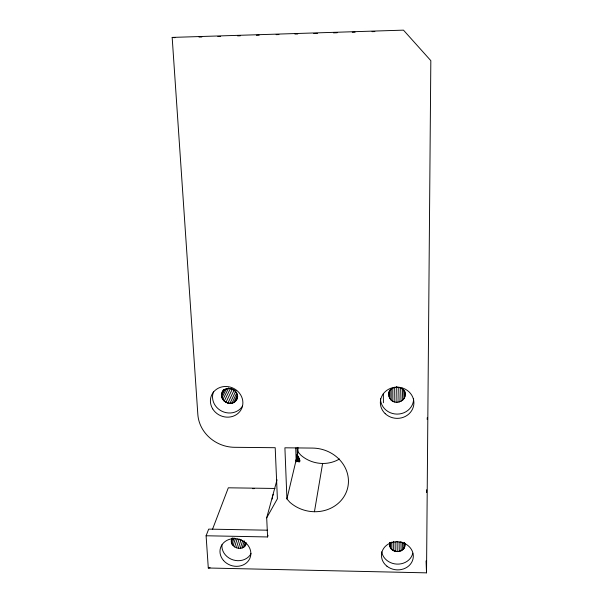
<?xml version="1.0" encoding="UTF-8"?>
<svg xmlns="http://www.w3.org/2000/svg" width="603" height="603" viewBox="0 0 603 603"><rect width="100%" height="100%" fill="white"/><g stroke="black" fill="none" stroke-linecap="round" stroke-linejoin="round"><path stroke-width="0.9" d="M404.477 542.677L405.012 544.908L403.965 548.331C400.769 552.763 393.571 552.491 390.495 548.067L390.503 542.519M390.495 548.067L389.448 542.73M405.058 392.915C407.025 401.515 394.113 405.917 389.87 398.523L389.892 390.043M404.749 543.115L404.749 546.687C402.435 553.335 391.882 552.959 389.719 546.393L389.726 542.632M389.87 398.523L389.048 396.684L388.777 391.912M389.048 396.684L389.071 391.995M426.057 560.926L426.525 572.85L208.291 568.003L206.098 535.765L208.683 529.117L267.453 530.195M426.623 492.568L426.645 489.764M427.226 419.537L427.241 417.66M426.525 572.85L430.828 60.654L403.49 30.15L172.172 37.409L197.837 414.442A35.487 32.554 22.2 0 0 234.59 447.305L275.202 447.712L277.388 498.771L266.692 517.834L267.596 536.956L206.098 535.765M389.719 546.393L389.696 542.821M237.386 398.04C233.044 410.13 215.218 399.405 223.645 389.628M388.762 394.709C388.656 384.767 405.254 384.895 405.141 394.784M246.356 542.798C244.939 552.951 227.497 547.614 232.004 538.449M314.442 511.721L322.613 463.458M389.44 544.599L389.696 543.318M286.922 498.915L284.902 447.803L312.52 448.082A34.989 31.665 12.4 0 1 346.205 492.38A34.989 31.665 12.4 0 1 289.787 502.201L286.922 498.915L296.148 460.006L295.719 447.999M297.558 461.596L297.332 455.031L298.063 451.964L297.897 447.336M267.596 536.956L268.026 535.276M266.692 517.834L277.033 479.754M245.074 545.896L245.873 543.228M243.755 547.125L245.104 542.662M242.105 547.984L244.29 540.831M240.235 548.406L242.723 540.356M238.268 548.376L241.064 539.436M236.346 547.886L239.18 538.954M234.59 546.974L237.167 538.946M233.12 545.7L235.434 538.585M232.042 544.155L234.085 537.944M231.311 540.657L232.193 538.012M231.424 542.436L232.886 538.012M212.429 529.54L228.318 487.804L275.021 488.46M236.617 399.729C241.351 391.204 226.947 383.629 222.386 392.108M235.441 401.281L237.763 396.201M233.858 402.465L237.371 394.822M231.982 403.211L236.723 392.998M229.939 403.452L235.939 390.684M227.866 403.188L234.205 389.885M225.906 402.427L232.321 389.154M224.188 401.221L230.406 388.528M222.831 399.653L228.688 387.865M221.934 397.837L226.555 388.611M221.542 395.877L224.919 389.214M221.7 393.925L223.803 389.779M295.44 460.225L296.148 460.006C297.075 460.662 299.028 462.554 299.804 460.843L299.163 458.333L297.332 455.031L297.068 447.577M208.291 568.003L210.108 567.755M199.02 37.069L201.839 36.987M217.826 36.481L220.645 36.399M237.567 35.863L240.393 35.781M256.373 35.276L259.192 35.185M276.121 34.657L278.94 34.567M294.927 34.07L297.746 33.979M313.733 33.482L317.487 33.361M333.474 32.864L337.235 32.743M352.28 32.276L355.099 32.185M372.028 31.65L374.847 31.567M252.423 488.618L254.202 488.634M172.172 37.409L174.945 37.71M297.332 455.031L296.729 454.813L296.857 461.333M298.063 451.964L300.603 454.926A31.205 28.703 12.1 0 0 339.459 458.996M404.786 390.948L404.862 392.802M404.621 391.128L404.862 396.759M403.678 389.41L404.04 398.591M296.148 460.006L296.224 461.883M402.314 388.174L402.736 400.166M400.618 387.488L401.048 401.364M404.636 542.919L404.749 546.687M403.814 542.775L403.965 548.331M398.711 387.284L399.073 402.118M402.548 542.308L402.729 549.732M400.92 541.494L401.116 550.795M298.131 456.313L298.236 461.906M396.668 386.598L396.955 402.359M399.08 542.135L399.246 551.444M299.736 459.855L299.766 461.71M299.163 458.333L299.231 462.034M397.098 541.396L397.234 551.639M394.664 387.269L394.844 402.095M395.138 542.059L395.221 551.361M392.787 388.385L392.87 401.319M393.299 541.351L393.352 550.637M383.357 393.382L383.418 402.781M391.724 542.097L391.739 549.514M391.159 389.048L391.174 400.106M412.769 553.222A15.768 13.914 5.6 0 1 396.902 564.106A15.768 13.914 5.6 0 1 381.729 551.828M413.628 398.824A16.582 15.437 2.8 0 1 397.075 414.103A16.582 15.437 2.8 0 1 380.47 398.658M251.067 553.569A15.429 13.552 17.3 0 1 233.263 559.961A15.429 13.552 17.3 0 1 221.942 544.758M272.209 499.073A10.251 1.319 -88.6 0 1 273.498 494.309M242.579 406.015A16.251 14.977 23.5 0 1 221.927 411.238A16.251 14.977 23.5 0 1 213.462 391.86M222.816 399.307A7.899 7.281 23.5 0 0 236.323 399.872A7.899 7.281 23.5 0 0 229.396 388.528A7.899 7.281 23.5 0 0 222.816 399.307M212.686 408.864A16.447 15.128 23.4 0 0 240.816 410.123A16.447 15.128 23.4 0 0 226.427 386.5A16.447 15.128 23.4 0 0 212.686 408.864M385.211 413.666A16.786 15.603 3 0 0 413.319 406.965A16.786 15.603 3 0 0 392.839 387.639A16.786 15.603 3 0 0 385.211 413.666M223.472 560.443A15.61 13.673 17.3 0 0 249.868 558.34A15.61 13.673 17.3 0 0 232.909 538.69A15.61 13.673 17.3 0 0 223.472 560.443M386.915 566.179A15.949 14.042 5.6 0 0 413.025 558.891A15.949 14.042 5.6 0 0 392.252 542.406A15.949 14.042 5.6 0 0 386.915 566.179"/></g></svg>
